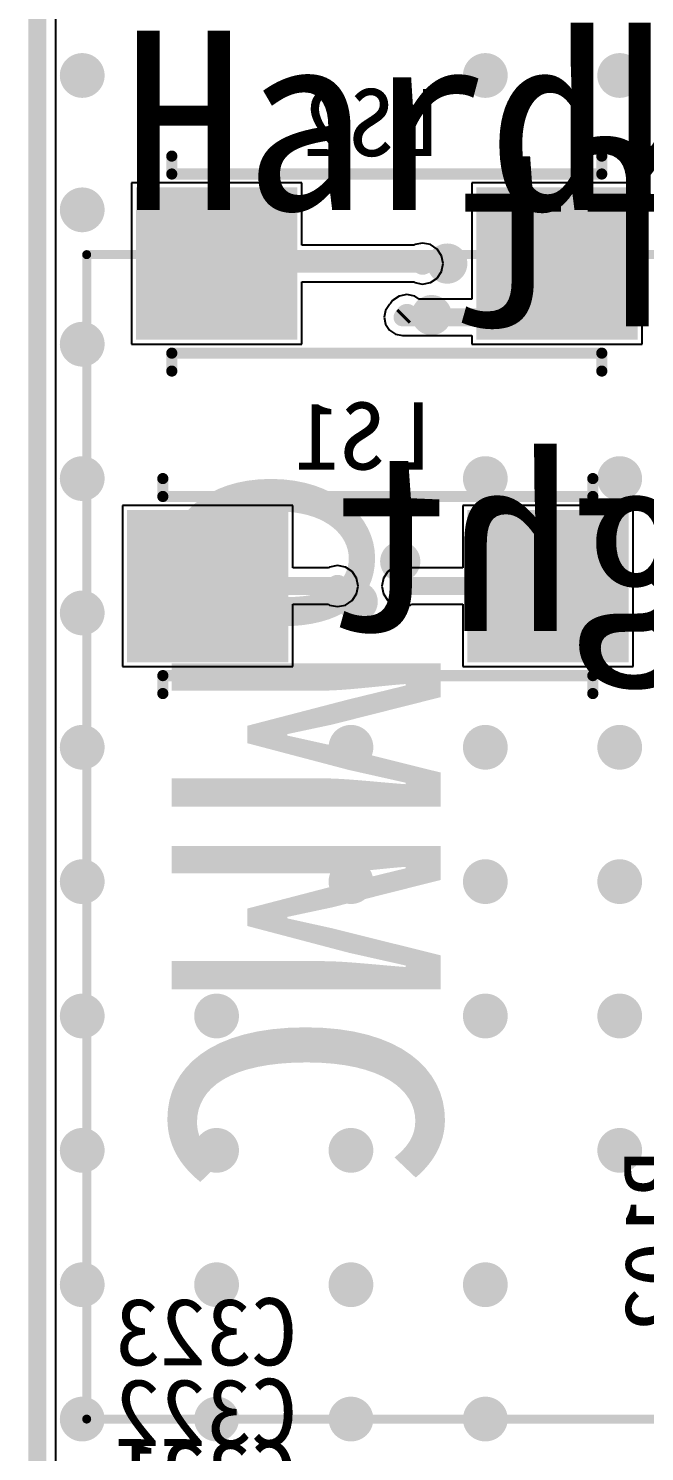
# Model space of a CAD drawing. Header units: millimetres. Extents: x 15 to 120, y 22 to 104.
# Drawn here: x 24.9 to 31.78, y 56.64 to 72.53 of the extents above; entities that cross this region are included whole.
import ezdxf

# ---------------------------------------------------------------- set-up
doc = ezdxf.new("R2010")
doc.units = ezdxf.units.MM
for name, color, linetype in [('BottomLayer', 5, 'Continuous'), ('BottomOverlay', 54, 'Continuous'), ('BottomPaste', 16, 'Continuous'), ('BottomSolder', 6, 'Continuous'), ('KeepOutLayer', 6, 'Continuous'), ('MultiLayer', 9, 'Continuous'), ('TopLayer', 1, 'Continuous'), ('TopOverlay', 2, 'Continuous')]:
    doc.layers.add(name, color=color, linetype=linetype)

msp = doc.modelspace()

# ---------------------------------------------------------------- linework, layer by layer
at = {"layer": 'BottomLayer'}
for p, q in [((25.204, 40.404), (25.204, 78.996)), ((27.95, 70.8), (26.05, 70.8)), ((26.05, 70.8), (26.05, 69)), ((27.95, 70.104), (27.95, 70.8)), ((31.75, 70.8), (29.85, 70.8)), ((29.85, 70.8), (29.85, 69.504)), ((31.75, 69), (31.75, 70.8)), ((29.2, 70.104), (27.95, 70.104)), ((29.212, 70.112), (29.2, 70.104)), ((29.3, 70.129), (29.212, 70.112)), ((29.388, 70.112), (29.3, 70.129)), ((29.462, 70.062), (29.388, 70.112)), ((29.512, 69.988), (29.462, 70.062)), ((29.529, 69.9), (29.512, 69.988)), ((29.462, 69.738), (29.512, 69.812)), ((29.512, 69.812), (29.529, 69.9)), ((27.95, 69), (27.95, 69.696)), ((27.95, 69.696), (29.2, 69.696)), ((29.2, 69.696), (29.212, 69.688)), ((29.212, 69.688), (29.3, 69.671)), ((29.3, 69.671), (29.388, 69.688)), ((29.388, 69.688), (29.462, 69.738)), ((28.931, 69.444), (28.887, 69.378)), ((28.941, 69.454), (28.931, 69.444)), ((28.963, 69.487), (28.941, 69.454)), ((29.037, 69.537), (28.963, 69.487)), ((29.125, 69.554), (29.037, 69.537)), ((29.213, 69.537), (29.125, 69.554)), ((29.262, 69.504), (29.213, 69.537)), ((29.85, 69.504), (29.262, 69.504)), ((28.887, 69.378), (28.871, 69.3)), ((28.871, 69.3), (28.887, 69.222)), ((28.887, 69.222), (28.931, 69.156)), ((28.931, 69.156), (28.997, 69.112)), ((28.997, 69.112), (29.075, 69.096)), ((26.05, 69), (27.95, 69)), ((29.075, 69.096), (29.123, 69.096)), ((29.123, 69.096), (29.125, 69.096)), ((29.125, 69.096), (29.127, 69.096)), ((29.127, 69.096), (29.85, 69.096)), ((29.85, 69.096), (29.85, 69)), ((29.85, 69), (31.75, 69)), ((27.85, 67.2), (25.95, 67.2)), ((25.95, 67.2), (25.95, 65.4)), ((27.85, 66.504), (27.85, 67.2)), ((31.65, 67.2), (29.75, 67.2)), ((29.75, 67.2), (29.75, 66.504)), ((31.65, 65.4), (31.65, 67.2)), ((28.25, 66.504), (27.85, 66.504)), ((28.262, 66.512), (28.25, 66.504)), ((28.35, 66.529), (28.262, 66.512)), ((28.438, 66.512), (28.35, 66.529)), ((28.512, 66.462), (28.438, 66.512)), ((28.562, 66.388), (28.512, 66.462)), ((28.913, 66.462), (28.863, 66.388)), ((28.987, 66.512), (28.913, 66.462)), ((29.075, 66.529), (28.987, 66.512)), ((29.163, 66.512), (29.075, 66.529)), ((29.175, 66.504), (29.163, 66.512)), ((29.75, 66.504), (29.175, 66.504)), ((28.579, 66.3), (28.562, 66.388)), ((28.562, 66.212), (28.579, 66.3)), ((28.863, 66.388), (28.846, 66.3)), ((28.846, 66.3), (28.863, 66.212)), ((27.85, 65.4), (27.85, 66.096)), ((27.85, 66.096), (28.25, 66.096)), ((28.25, 66.096), (28.262, 66.088)), ((28.438, 66.088), (28.512, 66.138)), ((28.512, 66.138), (28.562, 66.212)), ((28.863, 66.212), (28.913, 66.138)), ((28.913, 66.138), (28.987, 66.088)), ((29.163, 66.088), (29.175, 66.096)), ((29.175, 66.096), (29.75, 66.096)), ((29.75, 66.096), (29.75, 65.4)), ((28.262, 66.088), (28.35, 66.071)), ((28.35, 66.071), (28.438, 66.088)), ((28.987, 66.088), (29.075, 66.071)), ((29.075, 66.071), (29.163, 66.088)), ((25.95, 65.4), (27.85, 65.4)), ((29.75, 65.4), (31.65, 65.4))]:
    msp.add_line(p, q, dxfattribs=at)
for points, const_width in [([(25.375, 72, 1), (25.625, 72, 1)], 0.25), ([(29.875, 72, 1), (30.125, 72, 1)], 0.25), ([(31.375, 72, 1), (31.625, 72, 1)], 0.25), ([(25.375, 70.5, 1), (25.625, 70.5, 1)], 0.25), ([(26.95, 69.9, 1), (27.05, 69.9, 1)], 0.1), ([(29.238, 69.9, 1), (29.362, 69.9, 1)], 0.125), ([(29.25, 69.9, 1), (29.35, 69.9, 1)], 0.1), ([(30.75, 69.9, 1), (30.85, 69.9, 1)], 0.1), ([(29.063, 69.325, 1), (29.188, 69.325, 1)], 0.125), ([(29.025, 69.3, 1), (29.125, 69.3, 1)], 0.1), ([(29.025, 69.3, 1), (29.125, 69.3, 1)], 0.1), ([(29.05, 69.325, 1), (29.15, 69.325, 1)], 0.1), ([(29.075, 69.3, 1), (29.175, 69.3, 1)], 0.1), ([(29.075, 69.3, 1), (29.175, 69.3, 1)], 0.1), ([(30.15, 69.3, 1), (30.25, 69.3, 1)], 0.1), ([(30.15, 69.3, 1), (30.25, 69.3, 1)], 0.1), ([(25.375, 69, 1), (25.625, 69, 1)], 0.25), ([(25.375, 67.5, 1), (25.625, 67.5, 1)], 0.25), ([(29.875, 67.5, 1), (30.125, 67.5, 1)], 0.25), ([(31.375, 67.5, 1), (31.625, 67.5, 1)], 0.25), ([(28.288, 66.3, 1), (28.413, 66.3, 1)], 0.125), ([(29.013, 66.3, 1), (29.138, 66.3, 1)], 0.125), ([(26.85, 66.3, 1), (26.95, 66.3, 1)], 0.1), ([(28.3, 66.3, 1), (28.4, 66.3, 1)], 0.1), ([(29.025, 66.3, 1), (29.125, 66.3, 1)], 0.1), ([(30.65, 66.3, 1), (30.75, 66.3, 1)], 0.1), ([(25.375, 66, 1), (25.625, 66, 1)], 0.25), ([(25.375, 64.5, 1), (25.625, 64.5, 1)], 0.25), ([(28.375, 64.5, 1), (28.625, 64.5, 1)], 0.25), ([(29.875, 64.5, 1), (30.125, 64.5, 1)], 0.25), ([(31.375, 64.5, 1), (31.625, 64.5, 1)], 0.25), ([(25.375, 63, 1), (25.625, 63, 1)], 0.25), ([(28.375, 63, 1), (28.625, 63, 1)], 0.25), ([(29.875, 63, 1), (30.125, 63, 1)], 0.25), ([(31.375, 63, 1), (31.625, 63, 1)], 0.25), ([(25.375, 61.5, 1), (25.625, 61.5, 1)], 0.25), ([(26.875, 61.5, 1), (27.125, 61.5, 1)], 0.25), ([(29.875, 61.5, 1), (30.125, 61.5, 1)], 0.25), ([(31.375, 61.5, 1), (31.625, 61.5, 1)], 0.25), ([(25.375, 60, 1), (25.625, 60, 1)], 0.25), ([(26.875, 60, 1), (27.125, 60, 1)], 0.25), ([(28.375, 60, 1), (28.625, 60, 1)], 0.25), ([(31.375, 60, 1), (31.625, 60, 1)], 0.25), ([(25.375, 58.5, 1), (25.625, 58.5, 1)], 0.25), ([(26.875, 58.5, 1), (27.125, 58.5, 1)], 0.25), ([(28.375, 58.5, 1), (28.625, 58.5, 1)], 0.25), ([(29.875, 58.5, 1), (30.125, 58.5, 1)], 0.25), ([(25.375, 57, 1), (25.625, 57, 1)], 0.25), ([(26.875, 57, 1), (27.125, 57, 1)], 0.25), ([(28.375, 57, 1), (28.625, 57, 1)], 0.25), ([(29.875, 57, 1), (30.125, 57, 1)], 0.25)]:
    msp.add_lwpolyline(points, format="xyb", close=True, dxfattribs=dict(at, const_width=const_width))
at = {"layer": 'BottomLayer', "const_width": 0.2}
for points in [[(27, 69.9), (29.3, 69.9)], [(30.2, 69.3), (30.8, 69.9)], [(29.075, 69.3), (29.1, 69.325)], [(29.075, 69.3), (29.125, 69.3)], [(29.125, 69.3), (30.2, 69.3)], [(26.9, 66.3), (28.35, 66.3)], [(29.075, 66.3), (30.7, 66.3)]]:
    msp.add_lwpolyline(points, dxfattribs=at)
at = {"layer": 'BottomLayer'}
for points in [[(26.15, 69.1), (27.85, 69.1), (26.15, 70.7), (27.85, 70.7)], [(29.95, 69.1), (31.65, 69.1), (29.95, 70.7), (31.65, 70.7)], [(26.05, 65.5), (27.75, 65.5), (26.05, 67.1), (27.75, 67.1)], [(29.85, 65.5), (31.55, 65.5), (29.85, 67.1), (31.55, 67.1)]]:
    msp.add_solid(points, dxfattribs=at)
at = {"layer": 'BottomOverlay', "const_width": 0.125}
for points in [[(26.5, 70.9), (26.5, 71.1)], [(31.3, 70.9), (31.3, 71.1)], [(26.5, 70.9), (31.3, 70.9)], [(26.5, 68.7), (26.5, 68.9)], [(26.5, 68.9), (31.3, 68.9)], [(31.3, 68.7), (31.3, 68.9)], [(26.4, 67.3), (26.4, 67.5)], [(31.2, 67.3), (31.2, 67.5)], [(26.4, 67.3), (31.2, 67.3)], [(26.4, 65.1), (26.4, 65.3)], [(26.4, 65.3), (31.2, 65.3)], [(31.2, 65.1), (31.2, 65.3)]]:
    msp.add_lwpolyline(points, dxfattribs=at)
at = {"layer": 'BottomOverlay', "const_width": 0.0625}
for points in [[(26.469, 71.1, 1), (26.531, 71.1, 1)], [(31.269, 71.1, 1), (31.331, 71.1, 1)], [(26.469, 70.9, 1), (26.531, 70.9, 1)], [(26.469, 70.9, 1), (26.531, 70.9, 1)], [(31.269, 70.9, 1), (31.331, 70.9, 1)], [(31.269, 70.9, 1), (31.331, 70.9, 1)], [(26.469, 68.9, 1), (26.531, 68.9, 1)], [(26.469, 68.9, 1), (26.531, 68.9, 1)], [(31.269, 68.9, 1), (31.331, 68.9, 1)], [(31.269, 68.9, 1), (31.331, 68.9, 1)], [(26.469, 68.7, 1), (26.531, 68.7, 1)], [(31.269, 68.7, 1), (31.331, 68.7, 1)], [(26.369, 67.5, 1), (26.431, 67.5, 1)], [(31.169, 67.5, 1), (31.231, 67.5, 1)], [(26.369, 67.3, 1), (26.431, 67.3, 1)], [(26.369, 67.3, 1), (26.431, 67.3, 1)], [(31.169, 67.3, 1), (31.231, 67.3, 1)], [(31.169, 67.3, 1), (31.231, 67.3, 1)], [(26.369, 65.3, 1), (26.431, 65.3, 1)], [(26.369, 65.3, 1), (26.431, 65.3, 1)], [(31.169, 65.3, 1), (31.231, 65.3, 1)], [(31.169, 65.3, 1), (31.231, 65.3, 1)], [(26.369, 65.1, 1), (26.431, 65.1, 1)], [(31.169, 65.1, 1), (31.231, 65.1, 1)]]:
    msp.add_lwpolyline(points, format="xyb", close=True, dxfattribs=at)
at = {"layer": 'BottomPaste'}
for points in [[(26.15, 69.1), (27.85, 69.1), (26.15, 70.7), (27.85, 70.7)], [(26.15, 69.1), (27.85, 69.1), (26.15, 70.7), (27.85, 70.7)], [(29.95, 69.1), (31.65, 69.1), (29.95, 70.7), (31.65, 70.7)], [(29.95, 69.1), (31.65, 69.1), (29.95, 70.7), (31.65, 70.7)], [(26.05, 65.5), (27.75, 65.5), (26.05, 67.1), (27.75, 67.1)], [(26.05, 65.5), (27.75, 65.5), (26.05, 67.1), (27.75, 67.1)], [(29.85, 65.5), (31.55, 65.5), (29.85, 67.1), (31.55, 67.1)], [(29.85, 65.5), (31.55, 65.5), (29.85, 67.1), (31.55, 67.1)]]:
    msp.add_solid(points, dxfattribs=at)
at = {"layer": 'BottomSolder'}
for points in [[(26.1, 69.05), (27.9, 69.05), (26.1, 70.75), (27.9, 70.75)], [(26.1, 69.05), (27.9, 69.05), (26.1, 70.75), (27.9, 70.75)], [(29.9, 69.05), (31.7, 69.05), (29.9, 70.75), (31.7, 70.75)], [(29.9, 69.05), (31.7, 69.05), (29.9, 70.75), (31.7, 70.75)], [(26, 65.45), (27.8, 65.45), (26, 67.15), (27.8, 67.15)], [(26, 65.45), (27.8, 65.45), (26, 67.15), (27.8, 67.15)], [(29.8, 65.45), (31.6, 65.45), (29.8, 67.15), (31.6, 67.15)], [(29.8, 65.45), (31.6, 65.45), (29.8, 67.15), (31.6, 67.15)]]:
    msp.add_solid(points, dxfattribs=at)
at = {"layer": 'KeepOutLayer', "const_width": 0.2}
msp.add_lwpolyline([(25, 40.2), (25, 79.2)], dxfattribs=at)
at = {"layer": 'MultiLayer'}
for points, const_width in [([(25.375, 72, 1), (25.625, 72, 1)], 0.25), ([(29.875, 72, 1), (30.125, 72, 1)], 0.25), ([(31.375, 72, 1), (31.625, 72, 1)], 0.25), ([(25.375, 70.5, 1), (25.625, 70.5, 1)], 0.25), ([(29.463, 69.9, 1), (29.687, 69.9, 1)], 0.225), ([(29.238, 69.9, 1), (29.362, 69.9, 1)], 0.125), ([(29.063, 69.325, 1), (29.188, 69.325, 1)], 0.125), ([(29.288, 69.325, 1), (29.512, 69.325, 1)], 0.225), ([(25.375, 69, 1), (25.625, 69, 1)], 0.25), ([(25.375, 67.5, 1), (25.625, 67.5, 1)], 0.25), ([(29.875, 67.5, 1), (30.125, 67.5, 1)], 0.25), ([(31.375, 67.5, 1), (31.625, 67.5, 1)], 0.25), ([(28.938, 66.575, 1), (29.162, 66.575, 1)], 0.225), ([(28.288, 66.3, 1), (28.413, 66.3, 1)], 0.125), ([(29.013, 66.3, 1), (29.138, 66.3, 1)], 0.125), ([(28.463, 66.125, 1), (28.687, 66.125, 1)], 0.225), ([(25.375, 66, 1), (25.625, 66, 1)], 0.25), ([(25.375, 64.5, 1), (25.625, 64.5, 1)], 0.25), ([(28.375, 64.5, 1), (28.625, 64.5, 1)], 0.25), ([(29.875, 64.5, 1), (30.125, 64.5, 1)], 0.25), ([(31.375, 64.5, 1), (31.625, 64.5, 1)], 0.25), ([(25.375, 63, 1), (25.625, 63, 1)], 0.25), ([(28.375, 63, 1), (28.625, 63, 1)], 0.25), ([(29.875, 63, 1), (30.125, 63, 1)], 0.25), ([(31.375, 63, 1), (31.625, 63, 1)], 0.25), ([(25.375, 61.5, 1), (25.625, 61.5, 1)], 0.25), ([(26.875, 61.5, 1), (27.125, 61.5, 1)], 0.25), ([(29.875, 61.5, 1), (30.125, 61.5, 1)], 0.25), ([(31.375, 61.5, 1), (31.625, 61.5, 1)], 0.25), ([(25.375, 60, 1), (25.625, 60, 1)], 0.25), ([(26.875, 60, 1), (27.125, 60, 1)], 0.25), ([(28.375, 60, 1), (28.625, 60, 1)], 0.25), ([(31.375, 60, 1), (31.625, 60, 1)], 0.25), ([(25.375, 58.5, 1), (25.625, 58.5, 1)], 0.25), ([(26.875, 58.5, 1), (27.125, 58.5, 1)], 0.25), ([(28.375, 58.5, 1), (28.625, 58.5, 1)], 0.25), ([(29.875, 58.5, 1), (30.125, 58.5, 1)], 0.25), ([(25.375, 57, 1), (25.625, 57, 1)], 0.25), ([(26.875, 57, 1), (27.125, 57, 1)], 0.25), ([(28.375, 57, 1), (28.625, 57, 1)], 0.25), ([(29.875, 57, 1), (30.125, 57, 1)], 0.25)]:
    msp.add_lwpolyline(points, format="xyb", close=True, dxfattribs=dict(at, const_width=const_width))
at = {"layer": 'TopLayer'}
msp.add_line((25.204, 40.404), (25.204, 78.996), dxfattribs=at)
at = {"layer": 'TopLayer', "const_width": 0.25}
for points in [[(25.375, 72, 1), (25.625, 72, 1)], [(29.875, 72, 1), (30.125, 72, 1)], [(31.375, 72, 1), (31.625, 72, 1)], [(25.375, 70.5, 1), (25.625, 70.5, 1)], [(25.375, 69, 1), (25.625, 69, 1)], [(25.375, 67.5, 1), (25.625, 67.5, 1)], [(29.875, 67.5, 1), (30.125, 67.5, 1)], [(31.375, 67.5, 1), (31.625, 67.5, 1)], [(25.375, 66, 1), (25.625, 66, 1)], [(25.375, 64.5, 1), (25.625, 64.5, 1)], [(28.375, 64.5, 1), (28.625, 64.5, 1)], [(29.875, 64.5, 1), (30.125, 64.5, 1)], [(31.375, 64.5, 1), (31.625, 64.5, 1)], [(25.375, 63, 1), (25.625, 63, 1)], [(28.375, 63, 1), (28.625, 63, 1)], [(29.875, 63, 1), (30.125, 63, 1)], [(31.375, 63, 1), (31.625, 63, 1)], [(25.375, 61.5, 1), (25.625, 61.5, 1)], [(26.875, 61.5, 1), (27.125, 61.5, 1)], [(29.875, 61.5, 1), (30.125, 61.5, 1)], [(31.375, 61.5, 1), (31.625, 61.5, 1)], [(25.375, 60, 1), (25.625, 60, 1)], [(26.875, 60, 1), (27.125, 60, 1)], [(28.375, 60, 1), (28.625, 60, 1)], [(31.375, 60, 1), (31.625, 60, 1)], [(25.375, 58.5, 1), (25.625, 58.5, 1)], [(26.875, 58.5, 1), (27.125, 58.5, 1)], [(28.375, 58.5, 1), (28.625, 58.5, 1)], [(29.875, 58.5, 1), (30.125, 58.5, 1)], [(25.375, 57, 1), (25.625, 57, 1)], [(26.875, 57, 1), (27.125, 57, 1)], [(28.375, 57, 1), (28.625, 57, 1)], [(29.875, 57, 1), (30.125, 57, 1)]]:
    msp.add_lwpolyline(points, format="xyb", close=True, dxfattribs=at)
at = {"layer": 'TopOverlay', "const_width": 0.1}
for points in [[(25.55, 57), (25.55, 70)], [(25.55, 70), (43.55, 70)], [(25.55, 57), (43.55, 57)]]:
    msp.add_lwpolyline(points, dxfattribs=at)
at = {"layer": 'TopOverlay', "const_width": 0.05}
for points in [[(25.525, 70, 1), (25.575, 70, 1)], [(25.525, 70, 1), (25.575, 70, 1)], [(25.525, 57, 1), (25.575, 57, 1)], [(25.525, 57, 1), (25.575, 57, 1)]]:
    msp.add_lwpolyline(points, format="xyb", close=True, dxfattribs=at)

# ---------------------------------------------------------------- texts
at = {"layer": 'BottomOverlay', "text_generation_flag": 2}
for s, height, rotation, p in [('LS2', 0.75, 360, (29.5, 71.1)), ('SPK Left', 2, 360, (40.5, 69.2)), ('LS1', 0.75, 360, (29.4, 67.6)), ('SPK Right', 2, 360, (40.5, 65.8)), ('R102', 0.75, 90, (32.3, 60)), ('C323', 0.75, 360, (27.9, 57.6)), ('C322', 0.75, 360, (27.9, 56.7)), ('C321', 0.75, 360, (27.9, 56))]:
    msp.add_text(s, height=height, rotation=rotation, dxfattribs=at).set_placement(p)
at = {"layer": 'TopOverlay'}
for s, height, rotation, p in [('Hardkernel Co.,Ltd.', 2, 360, (25.95, 70.5)), ('eMMC', 3, 270, (26.5, 67.7))]:
    msp.add_text(s, height=height, rotation=rotation, dxfattribs=at).set_placement(p)

doc.saveas('drawing.dxf')
